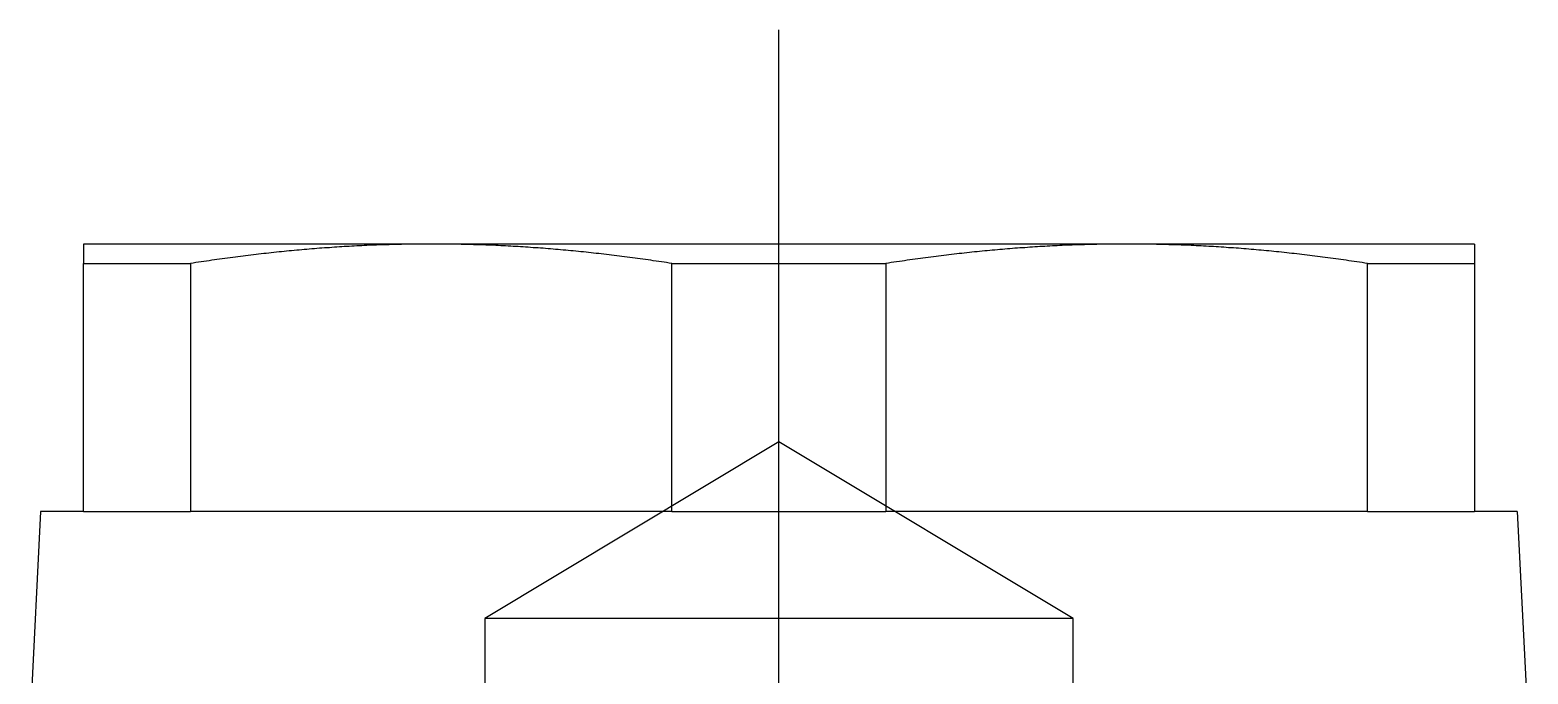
# Model space of a CAD drawing. Extents: x -33.7 to 31.6, y -34.1 to 11.8.
# Drawn here: x 16.13 to 30.13, y 5.73 to 11.75 of the extents above; entities that cross this region are included whole.
import ezdxf

# ---------------------------------------------------------------- set-up
doc = ezdxf.new("R2010")
doc.units = 0
doc.linetypes.add('CENTER', pattern=[50.8, 31.75, -6.35, 6.35, -6.35])
doc.linetypes.add('DASHED', pattern=[19.05, 12.7, -6.35])
doc.layers.get('0').update_dxf_attribs({"linetype": 'CONTINUOUS'})
doc.layers.add('CENTER', color=1, linetype='CENTER')

msp = doc.modelspace()

# ---------------------------------------------------------------- linework, layer by layer
at = {"color": 7, "linetype": 'CONTINUOUS'}
for p, q in [((19.882, 9.75), (16.632, 9.75)), ((16.632, 9.75), (16.632, 9.568)), ((26.382, 9.75), (19.882, 9.75)), ((29.632, 9.75), (26.382, 9.75)), ((29.632, 9.75), (29.632, 9.568)), ((16.632, 9.568), (17.632, 9.568)), ((16.632, 7.25), (16.632, 9.568)), ((17.632, 9.568), (17.632, 7.25)), ((22.132, 9.568), (24.132, 9.568)), ((22.132, 7.25), (22.132, 9.568)), ((24.132, 9.568), (24.132, 7.25)), ((28.632, 7.25), (28.632, 9.568)), ((28.632, 9.568), (29.632, 9.568)), ((29.632, 9.568), (29.632, 7.25)), ((16.232, 7.25), (16.132, 5.25)), ((16.632, 7.25), (16.232, 7.25)), ((16.632, 7.25), (17.632, 7.25)), ((17.877, 7.25), (17.632, 7.25)), ((21.887, 7.25), (17.877, 7.25)), ((22.132, 7.25), (21.887, 7.25)), ((22.132, 7.25), (24.132, 7.25)), ((24.377, 7.25), (24.132, 7.25)), ((28.387, 7.25), (24.377, 7.25)), ((28.632, 7.25), (28.387, 7.25)), ((28.632, 7.25), (29.632, 7.25)), ((30.032, 7.25), (29.632, 7.25)), ((30.032, 7.25), (30.132, 5.25))]:
    msp.add_line(p, q, dxfattribs=at)
at = {"color": 3, "linetype": 'DASHED'}
for p, q in [((23.132, 7.902), (20.382, 6.25)), ((25.882, 6.25), (23.132, 7.902)), ((20.382, 6.25), (20.382, -16.25)), ((25.882, 6.25), (20.382, 6.25)), ((25.882, -16.25), (25.882, 6.25))]:
    msp.add_line(p, q, dxfattribs=at)
at = {"color": 7}
for points in [[(19.882, 9.75, 0), (19.859, 9.75, 0), (19.836, 9.75, 0), (19.813, 9.75, 0), (19.79, 9.75, 0), (19.766, 9.75, 0), (19.743, 9.749, 0), (19.72, 9.749, 0), (19.697, 9.749, 0), (19.674, 9.748, 0), (19.65, 9.748, 0), (19.627, 9.748, 0), (19.604, 9.747, 0), (19.581, 9.747, 0), (19.558, 9.746, 0), (19.535, 9.745, 0), (19.511, 9.745, 0), (19.488, 9.744, 0), (19.465, 9.744, 0), (19.442, 9.743, 0), (19.419, 9.742, 0), (19.395, 9.741, 0), (19.372, 9.74, 0), (19.349, 9.739, 0), (19.326, 9.738, 0), (19.303, 9.738, 0), (19.28, 9.736, 0), (19.256, 9.735, 0), (19.233, 9.734, 0), (19.21, 9.733, 0), (19.187, 9.732, 0), (19.163, 9.731, 0), (19.14, 9.73, 0), (19.117, 9.728, 0), (19.094, 9.727, 0), (19.07, 9.726, 0), (19.047, 9.724, 0), (19.024, 9.723, 0), (19.001, 9.721, 0), (18.977, 9.72, 0), (18.954, 9.718, 0), (18.931, 9.716, 0), (18.907, 9.715, 0), (18.884, 9.713, 0), (18.86, 9.711, 0), (18.837, 9.71, 0), (18.814, 9.708, 0), (18.79, 9.706, 0), (18.767, 9.704, 0), (18.743, 9.702, 0), (18.72, 9.7, 0), (18.696, 9.698, 0), (18.673, 9.696, 0), (18.649, 9.694, 0), (18.626, 9.692, 0), (18.602, 9.69, 0), (18.578, 9.687, 0), (18.555, 9.685, 0), (18.531, 9.683, 0), (18.507, 9.68, 0), (18.484, 9.678, 0), (18.46, 9.676, 0), (18.436, 9.673, 0), (18.412, 9.671, 0), (18.388, 9.668, 0), (18.364, 9.666, 0), (18.341, 9.663, 0), (18.317, 9.66, 0), (18.293, 9.657, 0), (18.269, 9.655, 0), (18.245, 9.652, 0), (18.221, 9.649, 0), (18.197, 9.646, 0), (18.173, 9.643, 0), (18.148, 9.64, 0), (18.124, 9.637, 0), (18.1, 9.634, 0), (18.076, 9.631, 0), (18.052, 9.628, 0), (18.027, 9.625, 0), (18.003, 9.622, 0), (17.978, 9.618, 0), (17.954, 9.615, 0), (17.93, 9.612, 0), (17.905, 9.608, 0), (17.88, 9.605, 0), (17.856, 9.601, 0), (17.831, 9.598, 0), (17.806, 9.594, 0), (17.782, 9.591, 0), (17.757, 9.587, 0), (17.732, 9.583, 0), (17.707, 9.58, 0), (17.682, 9.576, 0), (17.657, 9.572, 0), (17.632, 9.568, 0)], [(22.132, 9.568, 0), (22.107, 9.572, 0), (22.082, 9.576, 0), (22.058, 9.58, 0), (22.033, 9.583, 0), (22.008, 9.587, 0), (21.983, 9.591, 0), (21.958, 9.594, 0), (21.934, 9.598, 0), (21.909, 9.601, 0), (21.884, 9.605, 0), (21.86, 9.608, 0), (21.835, 9.612, 0), (21.811, 9.615, 0), (21.787, 9.618, 0), (21.762, 9.622, 0), (21.738, 9.625, 0), (21.713, 9.628, 0), (21.689, 9.631, 0), (21.665, 9.634, 0), (21.641, 9.637, 0), (21.616, 9.64, 0), (21.592, 9.643, 0), (21.568, 9.646, 0), (21.544, 9.649, 0), (21.52, 9.652, 0), (21.496, 9.655, 0), (21.472, 9.657, 0), (21.448, 9.66, 0), (21.424, 9.663, 0), (21.4, 9.666, 0), (21.377, 9.668, 0), (21.353, 9.671, 0), (21.329, 9.673, 0), (21.305, 9.676, 0), (21.281, 9.678, 0), (21.258, 9.68, 0), (21.234, 9.683, 0), (21.21, 9.685, 0), (21.187, 9.687, 0), (21.163, 9.69, 0), (21.139, 9.692, 0), (21.116, 9.694, 0), (21.092, 9.696, 0), (21.069, 9.698, 0), (21.045, 9.7, 0), (21.022, 9.702, 0), (20.998, 9.704, 0), (20.975, 9.706, 0), (20.951, 9.708, 0), (20.928, 9.71, 0), (20.904, 9.711, 0), (20.881, 9.713, 0), (20.858, 9.715, 0), (20.834, 9.716, 0), (20.811, 9.718, 0), (20.788, 9.72, 0), (20.764, 9.721, 0), (20.741, 9.723, 0), (20.718, 9.724, 0), (20.694, 9.726, 0), (20.671, 9.727, 0), (20.648, 9.728, 0), (20.625, 9.73, 0), (20.601, 9.731, 0), (20.578, 9.732, 0), (20.555, 9.733, 0), (20.532, 9.734, 0), (20.509, 9.735, 0), (20.485, 9.736, 0), (20.462, 9.738, 0), (20.439, 9.738, 0), (20.416, 9.739, 0), (20.392, 9.74, 0), (20.369, 9.741, 0), (20.346, 9.742, 0), (20.323, 9.743, 0), (20.3, 9.744, 0), (20.277, 9.744, 0), (20.253, 9.745, 0), (20.23, 9.745, 0), (20.207, 9.746, 0), (20.184, 9.747, 0), (20.161, 9.747, 0), (20.138, 9.748, 0), (20.114, 9.748, 0), (20.091, 9.748, 0), (20.068, 9.749, 0), (20.045, 9.749, 0), (20.022, 9.749, 0), (19.998, 9.75, 0), (19.975, 9.75, 0), (19.952, 9.75, 0), (19.929, 9.75, 0), (19.906, 9.75, 0), (19.882, 9.75, 0)], [(26.382, 9.75, 0), (26.359, 9.75, 0), (26.336, 9.75, 0), (26.313, 9.75, 0), (26.29, 9.75, 0), (26.266, 9.75, 0), (26.243, 9.749, 0), (26.22, 9.749, 0), (26.197, 9.749, 0), (26.174, 9.748, 0), (26.15, 9.748, 0), (26.127, 9.748, 0), (26.104, 9.747, 0), (26.081, 9.747, 0), (26.058, 9.746, 0), (26.035, 9.745, 0), (26.011, 9.745, 0), (25.988, 9.744, 0), (25.965, 9.744, 0), (25.942, 9.743, 0), (25.919, 9.742, 0), (25.895, 9.741, 0), (25.872, 9.74, 0), (25.849, 9.739, 0), (25.826, 9.738, 0), (25.803, 9.738, 0), (25.78, 9.736, 0), (25.756, 9.735, 0), (25.733, 9.734, 0), (25.71, 9.733, 0), (25.687, 9.732, 0), (25.663, 9.731, 0), (25.64, 9.73, 0), (25.617, 9.728, 0), (25.594, 9.727, 0), (25.57, 9.726, 0), (25.547, 9.724, 0), (25.524, 9.723, 0), (25.501, 9.721, 0), (25.477, 9.72, 0), (25.454, 9.718, 0), (25.431, 9.716, 0), (25.407, 9.715, 0), (25.384, 9.713, 0), (25.36, 9.711, 0), (25.337, 9.71, 0), (25.314, 9.708, 0), (25.29, 9.706, 0), (25.267, 9.704, 0), (25.243, 9.702, 0), (25.22, 9.7, 0), (25.196, 9.698, 0), (25.173, 9.696, 0), (25.149, 9.694, 0), (25.126, 9.692, 0), (25.102, 9.69, 0), (25.078, 9.687, 0), (25.055, 9.685, 0), (25.031, 9.683, 0), (25.007, 9.68, 0), (24.984, 9.678, 0), (24.96, 9.676, 0), (24.936, 9.673, 0), (24.912, 9.671, 0), (24.888, 9.668, 0), (24.864, 9.666, 0), (24.841, 9.663, 0), (24.817, 9.66, 0), (24.793, 9.657, 0), (24.769, 9.655, 0), (24.745, 9.652, 0), (24.721, 9.649, 0), (24.697, 9.646, 0), (24.673, 9.643, 0), (24.648, 9.64, 0), (24.624, 9.637, 0), (24.6, 9.634, 0), (24.576, 9.631, 0), (24.552, 9.628, 0), (24.527, 9.625, 0), (24.503, 9.622, 0), (24.478, 9.618, 0), (24.454, 9.615, 0), (24.43, 9.612, 0), (24.405, 9.608, 0), (24.38, 9.605, 0), (24.356, 9.601, 0), (24.331, 9.598, 0), (24.306, 9.594, 0), (24.282, 9.591, 0), (24.257, 9.587, 0), (24.232, 9.583, 0), (24.207, 9.58, 0), (24.182, 9.576, 0), (24.157, 9.572, 0), (24.132, 9.568, 0)], [(28.632, 9.568, 0), (28.607, 9.572, 0), (28.582, 9.576, 0), (28.558, 9.58, 0), (28.533, 9.583, 0), (28.508, 9.587, 0), (28.483, 9.591, 0), (28.458, 9.594, 0), (28.434, 9.598, 0), (28.409, 9.601, 0), (28.384, 9.605, 0), (28.36, 9.608, 0), (28.335, 9.612, 0), (28.311, 9.615, 0), (28.287, 9.618, 0), (28.262, 9.622, 0), (28.238, 9.625, 0), (28.213, 9.628, 0), (28.189, 9.631, 0), (28.165, 9.634, 0), (28.141, 9.637, 0), (28.116, 9.64, 0), (28.092, 9.643, 0), (28.068, 9.646, 0), (28.044, 9.649, 0), (28.02, 9.652, 0), (27.996, 9.655, 0), (27.972, 9.657, 0), (27.948, 9.66, 0), (27.924, 9.663, 0), (27.9, 9.666, 0), (27.877, 9.668, 0), (27.853, 9.671, 0), (27.829, 9.673, 0), (27.805, 9.676, 0), (27.781, 9.678, 0), (27.758, 9.68, 0), (27.734, 9.683, 0), (27.71, 9.685, 0), (27.687, 9.687, 0), (27.663, 9.69, 0), (27.639, 9.692, 0), (27.616, 9.694, 0), (27.592, 9.696, 0), (27.569, 9.698, 0), (27.545, 9.7, 0), (27.522, 9.702, 0), (27.498, 9.704, 0), (27.475, 9.706, 0), (27.451, 9.708, 0), (27.428, 9.71, 0), (27.404, 9.711, 0), (27.381, 9.713, 0), (27.358, 9.715, 0), (27.334, 9.716, 0), (27.311, 9.718, 0), (27.288, 9.72, 0), (27.264, 9.721, 0), (27.241, 9.723, 0), (27.218, 9.724, 0), (27.194, 9.726, 0), (27.171, 9.727, 0), (27.148, 9.728, 0), (27.125, 9.73, 0), (27.101, 9.731, 0), (27.078, 9.732, 0), (27.055, 9.733, 0), (27.032, 9.734, 0), (27.009, 9.735, 0), (26.985, 9.736, 0), (26.962, 9.738, 0), (26.939, 9.738, 0), (26.916, 9.739, 0), (26.892, 9.74, 0), (26.869, 9.741, 0), (26.846, 9.742, 0), (26.823, 9.743, 0), (26.8, 9.744, 0), (26.777, 9.744, 0), (26.753, 9.745, 0), (26.73, 9.745, 0), (26.707, 9.746, 0), (26.684, 9.747, 0), (26.661, 9.747, 0), (26.638, 9.748, 0), (26.614, 9.748, 0), (26.591, 9.748, 0), (26.568, 9.749, 0), (26.545, 9.749, 0), (26.522, 9.749, 0), (26.498, 9.75, 0), (26.475, 9.75, 0), (26.452, 9.75, 0), (26.429, 9.75, 0), (26.406, 9.75, 0), (26.382, 9.75, 0)]]:
    msp.add_polyline3d(points, dxfattribs=at)
at = {"layer": 'CENTER', "color": 1, "linetype": 'CENTER'}
msp.add_line((23.132, -18.75), (23.132, 11.75), dxfattribs=at)

doc.saveas('drawing.dxf')
